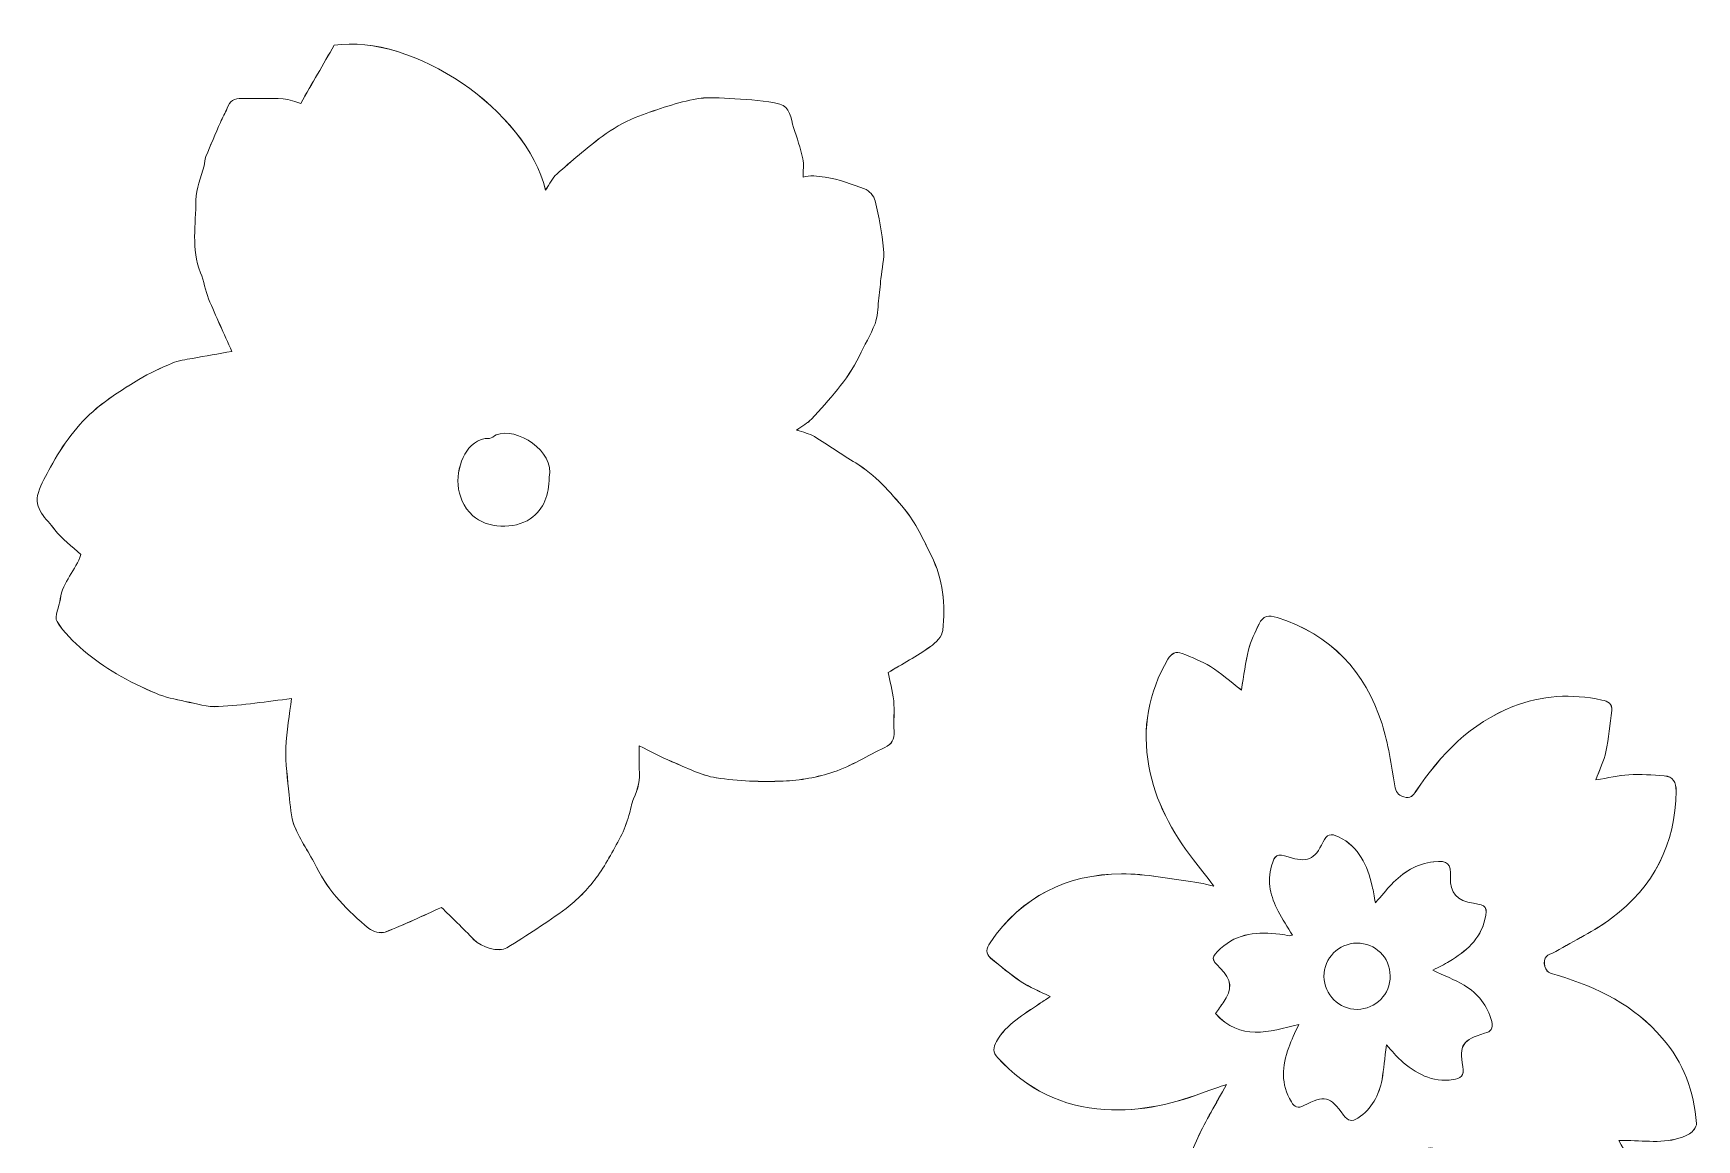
# Model space of a CAD drawing. Header units: centimetres. Extents: x -5.5 to 5.5, y -4.5 to 5.
# Drawn here: x -5.526 to -0.684, y 1.808 to 5.029 of the extents above; entities that cross this region are included whole.
import ezdxf

# ---------------------------------------------------------------- set-up
doc = ezdxf.new("R2010")
doc.units = ezdxf.units.CM
doc.header["$MEASUREMENT"] = 0
doc.layers.add('Layer 1', color=7, linetype='Continuous')

msp = doc.modelspace()

# ---------------------------------------------------------------- linework, layer by layer
at = {"layer": 'Layer 1', "lineweight": 13}
for points, knots in [([(-4.77406, 3.09195), (-4.84542, 3.08372), (-4.91567, 3.0729), (-4.98628, 3.06875), (-4.98628, 3.06875), (-5.01837, 3.06684), (-5.05147, 3.07703), (-5.0837, 3.08383), (-5.0837, 3.08383), (-5.11272, 3.08997), (-5.14231, 3.09611), (-5.1695, 3.10743), (-5.1695, 3.10743), (-5.20866, 3.12373), (-5.24705, 3.1427), (-5.28356, 3.16426), (-5.28356, 3.16426), (-5.31719, 3.1841), (-5.34984, 3.20665), (-5.37934, 3.23215), (-5.37934, 3.23215), (-5.40823, 3.25715), (-5.43736, 3.28451), (-5.45673, 3.31666), (-5.45673, 3.31666), (-5.46551, 3.33124), (-5.45001, 3.35973), (-5.4471, 3.38214), (-5.4471, 3.38214), (-5.44059, 3.43223), (-5.40122, 3.46678), (-5.38715, 3.51123), (-5.38715, 3.51123), (-5.41308, 3.53547), (-5.44218, 3.55653), (-5.46311, 3.58383), (-5.46311, 3.58383), (-5.48729, 3.61534), (-5.52584, 3.64437), (-5.51105, 3.69231), (-5.51105, 3.69231), (-5.50311, 3.71805), (-5.48824, 3.74179), (-5.47536, 3.76581), (-5.47536, 3.76581), (-5.44062, 3.83069), (-5.39794, 3.89024), (-5.3413, 3.93723), (-5.3413, 3.93723), (-5.30328, 3.96874), (-5.26071, 3.99517), (-5.21837, 4.02092), (-5.21837, 4.02092), (-5.18781, 4.03949), (-5.15495, 4.05468), (-5.1219, 4.06849), (-5.1219, 4.06849), (-5.1033, 4.07624), (-5.08237, 4.07881), (-5.06229, 4.08259), (-5.06229, 4.08259), (-5.02459, 4.08968), (-4.98672, 4.09598), (-4.94757, 4.10283), (-4.94757, 4.10283), (-4.97077, 4.15482), (-4.99432, 4.20496), (-5.01544, 4.25608), (-5.01544, 4.25608), (-5.02552, 4.28047), (-5.02901, 4.30759), (-5.03899, 4.33207), (-5.03899, 4.33207), (-5.06712, 4.4011), (-5.05201, 4.47291), (-5.05254, 4.54326), (-5.05254, 4.54326), (-5.05278, 4.57647), (-5.03674, 4.60975), (-5.02838, 4.64306), (-5.02838, 4.64306), (-5.02613, 4.65206), (-5.02655, 4.66192), (-5.02317, 4.67037), (-5.02317, 4.67037), (-5.00978, 4.70371), (-4.99557, 4.73673), (-4.98123, 4.76967), (-4.98123, 4.76967), (-4.97517, 4.78367), (-4.96692, 4.79682), (-4.96178, 4.8111), (-4.96178, 4.8111), (-4.95427, 4.83195), (-4.94077, 4.83989), (-4.91879, 4.83925), (-4.91879, 4.83925), (-4.87863, 4.83811), (-4.8383, 4.84047), (-4.79822, 4.83822), (-4.79822, 4.83822), (-4.77973, 4.83719), (-4.76163, 4.82877), (-4.74745, 4.82483), (-4.74745, 4.82483), (-4.7139, 4.88312), (-4.68199, 4.93855), (-4.64992, 4.9943), (-4.64992, 4.9943), (-4.42222, 5.02915), (-4.0894, 4.80478), (-4.03476, 4.57282), (-4.03476, 4.57282), (-4.02203, 4.59121), (-4.01449, 4.60812), (-4.00185, 4.61928), (-4.00185, 4.61928), (-3.95893, 4.65714), (-3.91565, 4.69482), (-3.86972, 4.72887), (-3.86972, 4.72887), (-3.84019, 4.75078), (-3.80744, 4.77025), (-3.77331, 4.78351), (-3.77331, 4.78351), (-3.7182, 4.80491), (-3.66166, 4.82457), (-3.60398, 4.83674), (-3.60398, 4.83674), (-3.56543, 4.84486), (-3.52378, 4.84063), (-3.48373, 4.83838), (-3.48373, 4.83838), (-3.43976, 4.83589), (-3.39499, 4.83356), (-3.35255, 4.82306), (-3.35255, 4.82306), (-3.32276, 4.81568), (-3.32083, 4.78067), (-3.31257, 4.75472), (-3.31257, 4.75472), (-3.30299, 4.72461), (-3.29246, 4.69463), (-3.28574, 4.66386), (-3.28574, 4.66386), (-3.28196, 4.64664), (-3.28505, 4.62793), (-3.28505, 4.61018), (-3.28505, 4.61018), (-3.26499, 4.61672), (-3.24404, 4.61293), (-3.22052, 4.61007), (-3.22052, 4.61007), (-3.17927, 4.60504), (-3.14329, 4.58896), (-3.10582, 4.5762), (-3.10582, 4.5762), (-3.0928, 4.57178), (-3.07841, 4.55501), (-3.07513, 4.54135), (-3.07513, 4.54135), (-3.0641, 4.49518), (-3.05507, 4.44814), (-3.0506, 4.40091), (-3.0506, 4.40091), (-3.04798, 4.37294), (-3.05539, 4.34402), (-3.05833, 4.31553), (-3.05833, 4.31553), (-3.06058, 4.29362), (-3.06251, 4.27169), (-3.06521, 4.24986), (-3.06521, 4.24986), (-3.06796, 4.2275), (-3.06775, 4.20377), (-3.07561, 4.18326), (-3.07561, 4.18326), (-3.08812, 4.15058), (-3.10696, 4.12034), (-3.12191, 4.08851), (-3.12191, 4.08851), (-3.15522, 4.01768), (-3.20951, 3.96283), (-3.26074, 3.90574), (-3.26074, 3.90574), (-3.27154, 3.8937), (-3.28717, 3.886), (-3.30373, 3.87407), (-3.30373, 3.87407), (-3.2846, 3.86722), (-3.26677, 3.8638), (-3.25214, 3.85502), (-3.25214, 3.85502), (-3.21134, 3.83049), (-3.1725, 3.80274), (-3.13181, 3.77805), (-3.13181, 3.77805), (-3.07477, 3.74344), (-3.03143, 3.69341), (-2.98991, 3.64383), (-2.98991, 3.64383), (-2.95678, 3.60427), (-2.93504, 3.55453), (-2.91159, 3.50762), (-2.91159, 3.50762), (-2.87746, 3.43933), (-2.86968, 3.3653), (-2.87825, 3.29061), (-2.87825, 3.29061), (-2.88023, 3.27349), (-2.89838, 3.25436), (-2.91415, 3.24346), (-2.91415, 3.24346), (-2.954, 3.21589), (-2.9967, 3.19247), (-3.03774, 3.16771), (-3.03774, 3.16771), (-3.03306, 3.14517), (-3.02448, 3.11564), (-3.02128, 3.0855), (-3.02128, 3.0855), (-3.01818, 3.05621), (-3.02226, 3.02618), (-3.02006, 2.99673), (-3.02006, 2.99673), (-3.01837, 2.97347), (-3.02649, 2.95948), (-3.04705, 2.94966), (-3.04705, 2.94966), (-3.09671, 2.92598), (-3.14415, 2.89624), (-3.1958, 2.87857), (-3.1958, 2.87857), (-3.24255, 2.86259), (-3.29343, 2.85383), (-3.34291, 2.85187), (-3.34291, 2.85187), (-3.40765, 2.8493), (-3.47361, 2.85137), (-3.53751, 2.86137), (-3.53751, 2.86137), (-3.58199, 2.86833), (-3.62432, 2.89077), (-3.66673, 2.90844), (-3.66673, 2.90844), (-3.69811, 2.92151), (-3.72803, 2.93799), (-3.76203, 2.95464), (-3.76203, 2.95464), (-3.76203, 2.93236), (-3.76335, 2.90961), (-3.76171, 2.88709), (-3.76171, 2.88709), (-3.75949, 2.8565), (-3.76478, 2.82835), (-3.77827, 2.80062), (-3.77827, 2.80062), (-3.78555, 2.78572), (-3.78634, 2.76779), (-3.79174, 2.7518), (-3.79174, 2.7518), (-3.79891, 2.73061), (-3.80563, 2.70881), (-3.81629, 2.68931), (-3.81629, 2.68931), (-3.83857, 2.64841), (-3.86016, 2.6065), (-3.88794, 2.56943), (-3.88794, 2.56943), (-3.9126, 2.53654), (-3.94221, 2.50561), (-3.97501, 2.48098), (-3.97501, 2.48098), (-4.03007, 2.43965), (-4.08883, 2.40309), (-4.14725, 2.36644), (-4.14725, 2.36644), (-4.17, 2.35218), (-4.2217, 2.36813), (-4.24306, 2.39012), (-4.24306, 2.39012), (-4.27531, 2.42333), (-4.30862, 2.45553), (-4.33746, 2.48418), (-4.33746, 2.48418), (-4.39188, 2.45979), (-4.44565, 2.43362), (-4.50126, 2.41227), (-4.50126, 2.41227), (-4.51428, 2.40727), (-4.53769, 2.41343), (-4.5492, 2.42304), (-4.5492, 2.42304), (-4.6099, 2.47376), (-4.66567, 2.52914), (-4.70163, 2.60163), (-4.70163, 2.60163), (-4.72155, 2.64179), (-4.74841, 2.67884), (-4.76526, 2.72008), (-4.76526, 2.72008), (-4.77672, 2.74815), (-4.77762, 2.78093), (-4.78082, 2.81186), (-4.78082, 2.81186), (-4.7855, 2.85726), (-4.79183, 2.90301), (-4.79048, 2.94841), (-4.79048, 2.94841), (-4.78901, 2.99762), (-4.77959, 3.04654), (-4.77406, 3.09195)], [0, 0, 0, 0, 0.0126582, 0.0126582, 0.0126582, 0.0126582, 0.0253165, 0.0253165, 0.0253165, 0.0253165, 0.0379747, 0.0379747, 0.0379747, 0.0379747, 0.0506329, 0.0506329, 0.0506329, 0.0506329, 0.0632911, 0.0632911, 0.0632911, 0.0632911, 0.0759494, 0.0759494, 0.0759494, 0.0759494, 0.0886076, 0.0886076, 0.0886076, 0.0886076, 0.1012658, 0.1012658, 0.1012658, 0.1012658, 0.1139241, 0.1139241, 0.1139241, 0.1139241, 0.1265823, 0.1265823, 0.1265823, 0.1265823, 0.1392405, 0.1392405, 0.1392405, 0.1392405, 0.1518987, 0.1518987, 0.1518987, 0.1518987, 0.164557, 0.164557, 0.164557, 0.164557, 0.1772152, 0.1772152, 0.1772152, 0.1772152, 0.1898734, 0.1898734, 0.1898734, 0.1898734, 0.2025316, 0.2025316, 0.2025316, 0.2025316, 0.2151899, 0.2151899, 0.2151899, 0.2151899, 0.2278481, 0.2278481, 0.2278481, 0.2278481, 0.2405063, 0.2405063, 0.2405063, 0.2405063, 0.2531646, 0.2531646, 0.2531646, 0.2531646, 0.2658228, 0.2658228, 0.2658228, 0.2658228, 0.278481, 0.278481, 0.278481, 0.278481, 0.2911392, 0.2911392, 0.2911392, 0.2911392, 0.3037975, 0.3037975, 0.3037975, 0.3037975, 0.3164557, 0.3164557, 0.3164557, 0.3164557, 0.3291139, 0.3291139, 0.3291139, 0.3291139, 0.3417722, 0.3417722, 0.3417722, 0.3417722, 0.3544304, 0.3544304, 0.3544304, 0.3544304, 0.3670886, 0.3670886, 0.3670886, 0.3670886, 0.3797468, 0.3797468, 0.3797468, 0.3797468, 0.3924051, 0.3924051, 0.3924051, 0.3924051, 0.4050633, 0.4050633, 0.4050633, 0.4050633, 0.4177215, 0.4177215, 0.4177215, 0.4177215, 0.4303797, 0.4303797, 0.4303797, 0.4303797, 0.443038, 0.443038, 0.443038, 0.443038, 0.4556962, 0.4556962, 0.4556962, 0.4556962, 0.4683544, 0.4683544, 0.4683544, 0.4683544, 0.4810127, 0.4810127, 0.4810127, 0.4810127, 0.4936709, 0.4936709, 0.4936709, 0.4936709, 0.5063291, 0.5063291, 0.5063291, 0.5063291, 0.5189873, 0.5189873, 0.5189873, 0.5189873, 0.5316456, 0.5316456, 0.5316456, 0.5316456, 0.5443038, 0.5443038, 0.5443038, 0.5443038, 0.556962, 0.556962, 0.556962, 0.556962, 0.5696203, 0.5696203, 0.5696203, 0.5696203, 0.5822785, 0.5822785, 0.5822785, 0.5822785, 0.5949367, 0.5949367, 0.5949367, 0.5949367, 0.6075949, 0.6075949, 0.6075949, 0.6075949, 0.6202532, 0.6202532, 0.6202532, 0.6202532, 0.6329114, 0.6329114, 0.6329114, 0.6329114, 0.6455696, 0.6455696, 0.6455696, 0.6455696, 0.6582278, 0.6582278, 0.6582278, 0.6582278, 0.6708861, 0.6708861, 0.6708861, 0.6708861, 0.6835443, 0.6835443, 0.6835443, 0.6835443, 0.6962025, 0.6962025, 0.6962025, 0.6962025, 0.7088608, 0.7088608, 0.7088608, 0.7088608, 0.721519, 0.721519, 0.721519, 0.721519, 0.7341772, 0.7341772, 0.7341772, 0.7341772, 0.7468354, 0.7468354, 0.7468354, 0.7468354, 0.7594937, 0.7594937, 0.7594937, 0.7594937, 0.7721519, 0.7721519, 0.7721519, 0.7721519, 0.7848101, 0.7848101, 0.7848101, 0.7848101, 0.7974684, 0.7974684, 0.7974684, 0.7974684, 0.8101266, 0.8101266, 0.8101266, 0.8101266, 0.8227848, 0.8227848, 0.8227848, 0.8227848, 0.835443, 0.835443, 0.835443, 0.835443, 0.8481013, 0.8481013, 0.8481013, 0.8481013, 0.8607595, 0.8607595, 0.8607595, 0.8607595, 0.8734177, 0.8734177, 0.8734177, 0.8734177, 0.8860759, 0.8860759, 0.8860759, 0.8860759, 0.8987342, 0.8987342, 0.8987342, 0.8987342, 0.9113924, 0.9113924, 0.9113924, 0.9113924, 0.9240506, 0.9240506, 0.9240506, 0.9240506, 0.9367089, 0.9367089, 0.9367089, 0.9367089, 0.9493671, 0.9493671, 0.9493671, 0.9493671, 0.9620253, 0.9620253, 0.9620253, 0.9620253, 0.9746835, 0.9746835, 0.9746835, 0.9746835, 1, 1, 1, 1]), ([(-4.77406, 3.09195), (-4.77956, 3.04655), (-4.78901, 2.99765), (-4.79046, 2.94849), (-4.79046, 2.94849), (-4.79181, 2.90309), (-4.78549, 2.85734), (-4.7808, 2.81194), (-4.7808, 2.81194), (-4.7776, 2.78101), (-4.7767, 2.7482), (-4.76524, 2.72016), (-4.76524, 2.72016), (-4.74839, 2.67891), (-4.72153, 2.64187), (-4.70161, 2.60171), (-4.70161, 2.60171), (-4.66565, 2.52921), (-4.60988, 2.47384), (-4.54918, 2.42312), (-4.54918, 2.42312), (-4.5377, 2.41352), (-4.51425, 2.40735), (-4.50124, 2.41235), (-4.50124, 2.41235), (-4.44562, 2.43373), (-4.39186, 2.45987), (-4.33744, 2.48426), (-4.33744, 2.48426), (-4.30857, 2.45561), (-4.27526, 2.42341), (-4.24304, 2.3902), (-4.24304, 2.3902), (-4.22169, 2.36821), (-4.16999, 2.35226), (-4.14723, 2.36652), (-4.14723, 2.36652), (-4.08881, 2.40314), (-4.03005, 2.43973), (-3.97499, 2.48106), (-3.97499, 2.48106), (-3.94218, 2.50569), (-3.91257, 2.53662), (-3.88792, 2.56951), (-3.88792, 2.56951), (-3.86014, 2.60658), (-3.83855, 2.64849), (-3.81627, 2.68939), (-3.81627, 2.68939), (-3.80563, 2.70892), (-3.79889, 2.73069), (-3.79172, 2.75188), (-3.79172, 2.75188), (-3.7863, 2.76786), (-3.78553, 2.7858), (-3.77825, 2.8007), (-3.77825, 2.8007), (-3.76473, 2.82843), (-3.75944, 2.85658), (-3.76169, 2.88717), (-3.76169, 2.88717), (-3.76336, 2.90971), (-3.76201, 2.93244), (-3.76201, 2.95472), (-3.76201, 2.95472), (-3.72801, 2.93808), (-3.69809, 2.92159), (-3.66671, 2.90852), (-3.66671, 2.90852), (-3.6243, 2.89087), (-3.58196, 2.86841), (-3.53749, 2.86145), (-3.53749, 2.86145), (-3.47359, 2.85148), (-3.40763, 2.84938), (-3.34289, 2.85195), (-3.34289, 2.85195), (-3.29341, 2.85391), (-3.24253, 2.86267), (-3.19578, 2.87865), (-3.19578, 2.87865), (-3.14413, 2.8963), (-3.09669, 2.92606), (-3.04703, 2.94974), (-3.04703, 2.94974), (-3.02647, 2.95956), (-3.01835, 2.97353), (-3.02004, 2.99681), (-3.02004, 2.99681), (-3.02224, 3.02628), (-3.01816, 3.05629), (-3.02126, 3.08558), (-3.02126, 3.08558), (-3.02444, 3.11572), (-3.03301, 3.14524), (-3.03772, 3.16779), (-3.03772, 3.16779), (-2.99668, 3.19256), (-2.95398, 3.21597), (-2.91413, 3.24354), (-2.91413, 3.24354), (-2.89836, 3.25447), (-2.88018, 3.27357), (-2.87823, 3.29069), (-2.87823, 3.29069), (-2.86966, 3.36536), (-2.87744, 3.43941), (-2.91157, 3.5077), (-2.91157, 3.5077), (-2.93501, 3.55461), (-2.95676, 3.60435), (-2.98989, 3.64391), (-2.98989, 3.64391), (-3.0314, 3.69349), (-3.07474, 3.74353), (-3.13179, 3.77813), (-3.13179, 3.77813), (-3.17248, 3.80282), (-3.21135, 3.83054), (-3.25212, 3.8551), (-3.25212, 3.8551), (-3.26673, 3.86388), (-3.28458, 3.8673), (-3.30371, 3.87415), (-3.30371, 3.87415), (-3.28717, 3.88611), (-3.27154, 3.89381), (-3.26072, 3.90582), (-3.26072, 3.90582), (-3.2095, 3.96289), (-3.1552, 4.01774), (-3.12189, 4.08859), (-3.12189, 4.08859), (-3.10694, 4.12042), (-3.0881, 4.15066), (-3.07559, 4.18334), (-3.07559, 4.18334), (-3.06773, 4.20385), (-3.06797, 4.22758), (-3.06519, 4.24994), (-3.06519, 4.24994), (-3.06249, 4.27177), (-3.06056, 4.29373), (-3.05831, 4.31561), (-3.05831, 4.31561), (-3.05537, 4.34411), (-3.04796, 4.37302), (-3.05058, 4.40099), (-3.05058, 4.40099), (-3.05503, 4.44822), (-3.06405, 4.49526), (-3.07511, 4.54143), (-3.07511, 4.54143), (-3.07839, 4.55508), (-3.09278, 4.57186), (-3.1058, 4.57628), (-3.1058, 4.57628), (-3.14327, 4.58901), (-3.17925, 4.60512), (-3.2205, 4.61015), (-3.2205, 4.61015), (-3.24402, 4.61301), (-3.26498, 4.61679), (-3.28503, 4.61026), (-3.28503, 4.61026), (-3.28503, 4.62799), (-3.28193, 4.64672), (-3.28572, 4.66394), (-3.28572, 4.66394), (-3.29244, 4.69471), (-3.30297, 4.72469), (-3.31255, 4.7548), (-3.31255, 4.7548), (-3.32081, 4.78076), (-3.32274, 4.81576), (-3.35253, 4.82314), (-3.35253, 4.82314), (-3.39497, 4.83364), (-3.43974, 4.83595), (-3.48371, 4.83846), (-3.48371, 4.83846), (-3.52377, 4.84071), (-3.56541, 4.84494), (-3.60396, 4.83682), (-3.60396, 4.83682), (-3.66164, 4.82468), (-3.71818, 4.80499), (-3.77329, 4.78359), (-3.77329, 4.78359), (-3.80742, 4.77033), (-3.84018, 4.75083), (-3.8697, 4.72895), (-3.8697, 4.72895), (-3.91561, 4.6949), (-3.95892, 4.65722), (-4.00183, 4.61936), (-4.00183, 4.61936), (-4.01448, 4.60822), (-4.02202, 4.59129), (-4.03474, 4.5729), (-4.03474, 4.5729), (-4.08935, 4.80483), (-4.42217, 5.02923), (-4.64987, 4.99438), (-4.64987, 4.99438), (-4.68194, 4.93863), (-4.71385, 4.8832), (-4.7474, 4.82491), (-4.7474, 4.82491), (-4.76161, 4.82885), (-4.77968, 4.83727), (-4.79817, 4.8383), (-4.79817, 4.8383), (-4.83825, 4.84052), (-4.87858, 4.83817), (-4.91874, 4.83933), (-4.91874, 4.83933), (-4.94073, 4.83994), (-4.95422, 4.83203), (-4.96173, 4.81118), (-4.96173, 4.81118), (-4.96686, 4.79689), (-4.97509, 4.78374), (-4.98118, 4.76975), (-4.98118, 4.76975), (-4.99552, 4.73678), (-5.00973, 4.70379), (-5.02312, 4.67045), (-5.02312, 4.67045), (-5.02651, 4.66204), (-5.02608, 4.65214), (-5.02833, 4.64314), (-5.02833, 4.64314), (-5.03666, 4.6098), (-5.05272, 4.57652), (-5.05249, 4.54334), (-5.05249, 4.54334), (-5.05196, 4.47299), (-5.06707, 4.40115), (-5.03894, 4.33215), (-5.03894, 4.33215), (-5.02897, 4.30768), (-5.0255, 4.28056), (-5.01539, 4.25616), (-5.01539, 4.25616), (-4.99428, 4.20502), (-4.97073, 4.1549), (-4.94752, 4.10291), (-4.94752, 4.10291), (-4.98668, 4.09606), (-5.02454, 4.08976), (-5.06224, 4.08267), (-5.06224, 4.08267), (-5.08232, 4.07889), (-5.10325, 4.07635), (-5.12185, 4.06857), (-5.12185, 4.06857), (-5.1549, 4.05476), (-5.18778, 4.03955), (-5.21832, 4.021), (-5.21832, 4.021), (-5.26065, 3.99526), (-5.30322, 3.96882), (-5.34125, 3.93731), (-5.34125, 3.93731), (-5.39792, 3.89035), (-5.44057, 3.83076), (-5.47531, 3.76589), (-5.47531, 3.76589), (-5.48817, 3.74184), (-5.50304, 3.71811), (-5.511, 3.69239), (-5.511, 3.69239), (-5.52579, 3.64445), (-5.48724, 3.61545), (-5.46306, 3.58391), (-5.46306, 3.58391), (-5.4421, 3.5566), (-5.41303, 3.53554), (-5.3871, 3.51131), (-5.3871, 3.51131), (-5.40118, 3.46686), (-5.44055, 3.43231), (-5.44705, 3.38222), (-5.44705, 3.38222), (-5.44996, 3.35981), (-5.46544, 3.33131), (-5.45668, 3.31674), (-5.45668, 3.31674), (-5.43731, 3.28459), (-5.40818, 3.25724), (-5.37929, 3.23223), (-5.37929, 3.23223), (-5.34982, 3.20672), (-5.31714, 3.18418), (-5.28351, 3.16434), (-5.28351, 3.16434), (-5.247, 3.14278), (-5.20861, 3.12381), (-5.16945, 3.10751), (-5.16945, 3.10751), (-5.14225, 3.09621), (-5.11267, 3.09005), (-5.08365, 3.08391), (-5.08365, 3.08391), (-5.05145, 3.07708), (-5.01832, 3.06692), (-4.98623, 3.06883), (-4.98623, 3.06883), (-4.91567, 3.0729), (-4.84542, 3.08372), (-4.77406, 3.09195)], [0, 0, 0, 0, 0.0126582, 0.0126582, 0.0126582, 0.0126582, 0.0253165, 0.0253165, 0.0253165, 0.0253165, 0.0379747, 0.0379747, 0.0379747, 0.0379747, 0.0506329, 0.0506329, 0.0506329, 0.0506329, 0.0632911, 0.0632911, 0.0632911, 0.0632911, 0.0759494, 0.0759494, 0.0759494, 0.0759494, 0.0886076, 0.0886076, 0.0886076, 0.0886076, 0.1012658, 0.1012658, 0.1012658, 0.1012658, 0.1139241, 0.1139241, 0.1139241, 0.1139241, 0.1265823, 0.1265823, 0.1265823, 0.1265823, 0.1392405, 0.1392405, 0.1392405, 0.1392405, 0.1518987, 0.1518987, 0.1518987, 0.1518987, 0.164557, 0.164557, 0.164557, 0.164557, 0.1772152, 0.1772152, 0.1772152, 0.1772152, 0.1898734, 0.1898734, 0.1898734, 0.1898734, 0.2025316, 0.2025316, 0.2025316, 0.2025316, 0.2151899, 0.2151899, 0.2151899, 0.2151899, 0.2278481, 0.2278481, 0.2278481, 0.2278481, 0.2405063, 0.2405063, 0.2405063, 0.2405063, 0.2531646, 0.2531646, 0.2531646, 0.2531646, 0.2658228, 0.2658228, 0.2658228, 0.2658228, 0.278481, 0.278481, 0.278481, 0.278481, 0.2911392, 0.2911392, 0.2911392, 0.2911392, 0.3037975, 0.3037975, 0.3037975, 0.3037975, 0.3164557, 0.3164557, 0.3164557, 0.3164557, 0.3291139, 0.3291139, 0.3291139, 0.3291139, 0.3417722, 0.3417722, 0.3417722, 0.3417722, 0.3544304, 0.3544304, 0.3544304, 0.3544304, 0.3670886, 0.3670886, 0.3670886, 0.3670886, 0.3797468, 0.3797468, 0.3797468, 0.3797468, 0.3924051, 0.3924051, 0.3924051, 0.3924051, 0.4050633, 0.4050633, 0.4050633, 0.4050633, 0.4177215, 0.4177215, 0.4177215, 0.4177215, 0.4303797, 0.4303797, 0.4303797, 0.4303797, 0.443038, 0.443038, 0.443038, 0.443038, 0.4556962, 0.4556962, 0.4556962, 0.4556962, 0.4683544, 0.4683544, 0.4683544, 0.4683544, 0.4810127, 0.4810127, 0.4810127, 0.4810127, 0.4936709, 0.4936709, 0.4936709, 0.4936709, 0.5063291, 0.5063291, 0.5063291, 0.5063291, 0.5189873, 0.5189873, 0.5189873, 0.5189873, 0.5316456, 0.5316456, 0.5316456, 0.5316456, 0.5443038, 0.5443038, 0.5443038, 0.5443038, 0.556962, 0.556962, 0.556962, 0.556962, 0.5696203, 0.5696203, 0.5696203, 0.5696203, 0.5822785, 0.5822785, 0.5822785, 0.5822785, 0.5949367, 0.5949367, 0.5949367, 0.5949367, 0.6075949, 0.6075949, 0.6075949, 0.6075949, 0.6202532, 0.6202532, 0.6202532, 0.6202532, 0.6329114, 0.6329114, 0.6329114, 0.6329114, 0.6455696, 0.6455696, 0.6455696, 0.6455696, 0.6582278, 0.6582278, 0.6582278, 0.6582278, 0.6708861, 0.6708861, 0.6708861, 0.6708861, 0.6835443, 0.6835443, 0.6835443, 0.6835443, 0.6962025, 0.6962025, 0.6962025, 0.6962025, 0.7088608, 0.7088608, 0.7088608, 0.7088608, 0.721519, 0.721519, 0.721519, 0.721519, 0.7341772, 0.7341772, 0.7341772, 0.7341772, 0.7468354, 0.7468354, 0.7468354, 0.7468354, 0.7594937, 0.7594937, 0.7594937, 0.7594937, 0.7721519, 0.7721519, 0.7721519, 0.7721519, 0.7848101, 0.7848101, 0.7848101, 0.7848101, 0.7974684, 0.7974684, 0.7974684, 0.7974684, 0.8101266, 0.8101266, 0.8101266, 0.8101266, 0.8227848, 0.8227848, 0.8227848, 0.8227848, 0.835443, 0.835443, 0.835443, 0.835443, 0.8481013, 0.8481013, 0.8481013, 0.8481013, 0.8607595, 0.8607595, 0.8607595, 0.8607595, 0.8734177, 0.8734177, 0.8734177, 0.8734177, 0.8860759, 0.8860759, 0.8860759, 0.8860759, 0.8987342, 0.8987342, 0.8987342, 0.8987342, 0.9113924, 0.9113924, 0.9113924, 0.9113924, 0.9240506, 0.9240506, 0.9240506, 0.9240506, 0.9367089, 0.9367089, 0.9367089, 0.9367089, 0.9493671, 0.9493671, 0.9493671, 0.9493671, 0.9620253, 0.9620253, 0.9620253, 0.9620253, 0.9746835, 0.9746835, 0.9746835, 0.9746835, 1, 1, 1, 1]), ([(-4.02421, 3.73634), (-4.02532, 3.68543), (-4.03717, 3.64509), (-4.07975, 3.6154), (-4.07975, 3.6154), (-4.12454, 3.58418), (-4.20691, 3.58733), (-4.24644, 3.62461), (-4.24644, 3.62461), (-4.301, 3.67602), (-4.29798, 3.75209), (-4.26954, 3.80365), (-4.26954, 3.80365), (-4.25673, 3.82685), (-4.2326, 3.85088), (-4.19765, 3.84974), (-4.19765, 3.84974), (-4.19151, 3.84953), (-4.18545, 3.85717), (-4.17879, 3.85985), (-4.17879, 3.85985), (-4.11924, 3.88374), (-4.00664, 3.81389), (-4.02421, 3.73634)], [0, 0, 0, 0, 0.1428571, 0.1428571, 0.1428571, 0.1428571, 0.2857143, 0.2857143, 0.2857143, 0.2857143, 0.4285714, 0.4285714, 0.4285714, 0.4285714, 0.5714286, 0.5714286, 0.5714286, 0.5714286, 0.7142857, 0.7142857, 0.7142857, 0.7142857, 1, 1, 1, 1]), ([(-4.02421, 3.73634), (-4.00662, 3.81392), (-4.11925, 3.88374), (-4.17878, 3.85982), (-4.17878, 3.85982), (-4.18542, 3.85715), (-4.19148, 3.8495), (-4.19764, 3.84971), (-4.19764, 3.84971), (-4.23257, 3.85085), (-4.2567, 3.82682), (-4.26953, 3.80362), (-4.26953, 3.80362), (-4.29797, 3.75205), (-4.30099, 3.67598), (-4.24643, 3.62458), (-4.24643, 3.62458), (-4.20687, 3.58733), (-4.12454, 3.58415), (-4.07974, 3.61537), (-4.07974, 3.61537), (-4.03717, 3.64509), (-4.02532, 3.68541), (-4.02421, 3.73634)], [0, 0, 0, 0, 0.1428571, 0.1428571, 0.1428571, 0.1428571, 0.2857143, 0.2857143, 0.2857143, 0.2857143, 0.4285714, 0.4285714, 0.4285714, 0.4285714, 0.5714286, 0.5714286, 0.5714286, 0.5714286, 0.7142857, 0.7142857, 0.7142857, 0.7142857, 1, 1, 1, 1]), ([(-1.89378, 1.4111), (-1.89005, 1.39843), (-1.88687, 1.38774), (-1.88375, 1.37705), (-1.88375, 1.37705), (-1.86772, 1.32247), (-1.85637, 1.26611), (-1.81475, 1.22243), (-1.81475, 1.22243), (-1.80054, 1.20753), (-1.78834, 1.20595), (-1.77075, 1.21412), (-1.77075, 1.21412), (-1.68918, 1.25193), (-1.621, 1.30545), (-1.57282, 1.38213), (-1.57282, 1.38213), (-1.50445, 1.49095), (-1.48551, 1.61171), (-1.48934, 1.73762), (-1.48934, 1.73762), (-1.48984, 1.75416), (-1.4955, 1.77101), (-1.47346, 1.78038), (-1.47346, 1.78038), (-1.45137, 1.7898), (-1.44147, 1.77673), (-1.42827, 1.76331), (-1.42827, 1.76331), (-1.39641, 1.73095), (-1.36493, 1.69769), (-1.32966, 1.66933), (-1.32966, 1.66933), (-1.19396, 1.56016), (-1.04314, 1.51984), (-0.87262, 1.57397), (-0.87262, 1.57397), (-0.84656, 1.58225), (-0.83119, 1.59503), (-0.83793, 1.62334), (-0.83793, 1.62334), (-0.84521, 1.65387), (-0.85235, 1.68483), (-0.86389, 1.71385), (-0.86389, 1.71385), (-0.87577, 1.74372), (-0.89289, 1.77153), (-0.91025, 1.80521), (-0.91025, 1.80521), (-0.89506, 1.80521), (-0.88517, 1.80542), (-0.87532, 1.80518), (-0.87532, 1.80518), (-0.81743, 1.80362), (-0.75845, 1.7951), (-0.70472, 1.82502), (-0.70472, 1.82502), (-0.69501, 1.83042), (-0.68369, 1.84529), (-0.68435, 1.85497), (-0.68435, 1.85497), (-0.69081, 1.94826), (-0.72293, 2.03219), (-0.78394, 2.10378), (-0.78394, 2.10378), (-0.86517, 2.19914), (-0.97259, 2.25129), (-1.08982, 2.28663), (-1.08982, 2.28663), (-1.10813, 2.29216), (-1.12557, 2.29412), (-1.12726, 2.32087), (-1.12726, 2.32087), (-1.12898, 2.34802), (-1.1085, 2.34704), (-1.09421, 2.3554), (-1.09421, 2.3554), (-1.0396, 2.38736), (-0.98166, 2.41493), (-0.93136, 2.45269), (-0.93136, 2.45269), (-0.80904, 2.54453), (-0.74491, 2.66843), (-0.74366, 2.82319), (-0.74366, 2.82319), (-0.74347, 2.8484), (-0.75247, 2.8651), (-0.77806, 2.86711), (-0.77806, 2.86711), (-0.81246, 2.86981), (-0.8472, 2.87214), (-0.88157, 2.87031), (-0.88157, 2.87031), (-0.9116, 2.8687), (-0.94129, 2.86108), (-0.97735, 2.8551), (-0.97735, 2.8551), (-0.96597, 2.88624), (-0.95367, 2.91093), (-0.94822, 2.93704), (-0.94822, 2.93704), (-0.93994, 2.97673), (-0.93552, 3.01737), (-0.93121, 3.05777), (-0.93121, 3.05777), (-0.92917, 3.07685), (-0.94169, 3.08383), (-0.96, 3.08783), (-0.96, 3.08783), (-1.04827, 3.10709), (-1.13441, 3.10164), (-1.21852, 3.06881), (-1.21852, 3.06881), (-1.342, 3.02058), (-1.42855, 2.92967), (-1.50083, 2.82262), (-1.50083, 2.82262), (-1.50956, 2.80968), (-1.5166, 2.79987), (-1.53618, 2.80611), (-1.53618, 2.80611), (-1.55409, 2.81185), (-1.55978, 2.81974), (-1.56288, 2.83847), (-1.56288, 2.83847), (-1.57283, 2.8988), (-1.58116, 2.9602), (-1.59974, 3.01812), (-1.59974, 3.01812), (-1.64895, 3.17166), (-1.74854, 3.27828), (-1.90507, 3.32813), (-1.90507, 3.32813), (-1.92946, 3.33591), (-1.94661, 3.33324), (-1.95738, 3.30998), (-1.95738, 3.30998), (-1.96881, 3.28527), (-1.98159, 3.26056), (-1.9882, 3.23444), (-1.9882, 3.23444), (-1.99757, 3.19737), (-2.00185, 3.15898), (-2.009, 3.11707), (-2.009, 3.11707), (-2.04199, 3.14247), (-2.06882, 3.16655), (-2.09896, 3.18533), (-2.09896, 3.18533), (-2.12455, 3.20128), (-2.15365, 3.21181), (-2.18172, 3.22351), (-2.18172, 3.22351), (-2.20003, 3.23116), (-2.21249, 3.22452), (-2.22302, 3.2066), (-2.22302, 3.2066), (-2.28017, 3.10944), (-2.29851, 3.00554), (-2.27858, 2.89511), (-2.27858, 2.89511), (-2.26014, 2.79277), (-2.21119, 2.7045), (-2.1488, 2.62288), (-2.1488, 2.62288), (-2.13115, 2.59981), (-2.11308, 2.57708), (-2.08903, 2.54626), (-2.08903, 2.54626), (-2.11409, 2.55155), (-2.12909, 2.55584), (-2.14435, 2.55774), (-2.14435, 2.55774), (-2.2155, 2.56658), (-2.28678, 2.58211), (-2.35792, 2.58174), (-2.35792, 2.58174), (-2.51805, 2.58092), (-2.64814, 2.51578), (-2.74053, 2.38134), (-2.74053, 2.38134), (-2.75217, 2.36435), (-2.75416, 2.34954), (-2.73905, 2.33678), (-2.73905, 2.33678), (-2.71034, 2.31252), (-2.68116, 2.28836), (-2.64989, 2.26767), (-2.64989, 2.26767), (-2.6252, 2.25132), (-2.59705, 2.24018), (-2.56575, 2.22436), (-2.56575, 2.22436), (-2.57967, 2.21518), (-2.58837, 2.20962), (-2.59689, 2.2038), (-2.59689, 2.2038), (-2.64295, 2.17221), (-2.69262, 2.14496), (-2.72191, 2.09394), (-2.72191, 2.09394), (-2.73218, 2.07608), (-2.73323, 2.0629), (-2.71802, 2.04621), (-2.71802, 2.04621), (-2.63417, 1.95427), (-2.53114, 1.90339), (-2.40676, 1.89545), (-2.40676, 1.89545), (-2.30101, 1.8887), (-2.20115, 1.91283), (-2.10371, 1.95099), (-2.10371, 1.95099), (-2.0891, 1.95671), (-2.07397, 1.9611), (-2.05286, 1.96821), (-2.05286, 1.96821), (-2.08353, 1.91146), (-2.11281, 1.86373), (-2.13599, 1.81322), (-2.13599, 1.81322), (-2.2056, 1.66151), (-2.21968, 1.50866), (-2.13702, 1.3561), (-2.13702, 1.3561), (-2.0882, 1.26604), (-2.05045, 1.2604), (-1.97597, 1.33231), (-1.97597, 1.33231), (-1.95008, 1.35729), (-1.92413, 1.38202), (-1.89378, 1.4111)], [0, 0, 0, 0, 0.0169492, 0.0169492, 0.0169492, 0.0169492, 0.0338983, 0.0338983, 0.0338983, 0.0338983, 0.0508475, 0.0508475, 0.0508475, 0.0508475, 0.0677966, 0.0677966, 0.0677966, 0.0677966, 0.0847458, 0.0847458, 0.0847458, 0.0847458, 0.1016949, 0.1016949, 0.1016949, 0.1016949, 0.1186441, 0.1186441, 0.1186441, 0.1186441, 0.1355932, 0.1355932, 0.1355932, 0.1355932, 0.1525424, 0.1525424, 0.1525424, 0.1525424, 0.1694915, 0.1694915, 0.1694915, 0.1694915, 0.1864407, 0.1864407, 0.1864407, 0.1864407, 0.2033898, 0.2033898, 0.2033898, 0.2033898, 0.220339, 0.220339, 0.220339, 0.220339, 0.2372881, 0.2372881, 0.2372881, 0.2372881, 0.2542373, 0.2542373, 0.2542373, 0.2542373, 0.2711864, 0.2711864, 0.2711864, 0.2711864, 0.2881356, 0.2881356, 0.2881356, 0.2881356, 0.3050847, 0.3050847, 0.3050847, 0.3050847, 0.3220339, 0.3220339, 0.3220339, 0.3220339, 0.3389831, 0.3389831, 0.3389831, 0.3389831, 0.3559322, 0.3559322, 0.3559322, 0.3559322, 0.3728814, 0.3728814, 0.3728814, 0.3728814, 0.3898305, 0.3898305, 0.3898305, 0.3898305, 0.4067797, 0.4067797, 0.4067797, 0.4067797, 0.4237288, 0.4237288, 0.4237288, 0.4237288, 0.440678, 0.440678, 0.440678, 0.440678, 0.4576271, 0.4576271, 0.4576271, 0.4576271, 0.4745763, 0.4745763, 0.4745763, 0.4745763, 0.4915254, 0.4915254, 0.4915254, 0.4915254, 0.5084746, 0.5084746, 0.5084746, 0.5084746, 0.5254237, 0.5254237, 0.5254237, 0.5254237, 0.5423729, 0.5423729, 0.5423729, 0.5423729, 0.559322, 0.559322, 0.559322, 0.559322, 0.5762712, 0.5762712, 0.5762712, 0.5762712, 0.5932203, 0.5932203, 0.5932203, 0.5932203, 0.6101695, 0.6101695, 0.6101695, 0.6101695, 0.6271186, 0.6271186, 0.6271186, 0.6271186, 0.6440678, 0.6440678, 0.6440678, 0.6440678, 0.6610169, 0.6610169, 0.6610169, 0.6610169, 0.6779661, 0.6779661, 0.6779661, 0.6779661, 0.6949153, 0.6949153, 0.6949153, 0.6949153, 0.7118644, 0.7118644, 0.7118644, 0.7118644, 0.7288136, 0.7288136, 0.7288136, 0.7288136, 0.7457627, 0.7457627, 0.7457627, 0.7457627, 0.7627119, 0.7627119, 0.7627119, 0.7627119, 0.779661, 0.779661, 0.779661, 0.779661, 0.7966102, 0.7966102, 0.7966102, 0.7966102, 0.8135593, 0.8135593, 0.8135593, 0.8135593, 0.8305085, 0.8305085, 0.8305085, 0.8305085, 0.8474576, 0.8474576, 0.8474576, 0.8474576, 0.8644068, 0.8644068, 0.8644068, 0.8644068, 0.8813559, 0.8813559, 0.8813559, 0.8813559, 0.8983051, 0.8983051, 0.8983051, 0.8983051, 0.9152542, 0.9152542, 0.9152542, 0.9152542, 0.9322034, 0.9322034, 0.9322034, 0.9322034, 0.9491525, 0.9491525, 0.9491525, 0.9491525, 0.9661017, 0.9661017, 0.9661017, 0.9661017, 1, 1, 1, 1]), ([(-1.89378, 1.4111), (-1.92413, 1.38202), (-1.95008, 1.35728), (-1.97591, 1.33239), (-1.97591, 1.33239), (-2.05039, 1.26048), (-2.08817, 1.26611), (-2.13696, 1.35618), (-2.13696, 1.35618), (-2.21964, 1.50874), (-2.20554, 1.66156), (-2.13593, 1.8133), (-2.13593, 1.8133), (-2.11275, 1.86384), (-2.08349, 1.91157), (-2.0528, 1.96829), (-2.0528, 1.96829), (-2.07391, 1.96117), (-2.08905, 1.95675), (-2.10365, 1.95107), (-2.10365, 1.95107), (-2.2011, 1.91292), (-2.30098, 1.88879), (-2.4067, 1.89553), (-2.4067, 1.89553), (-2.53108, 1.90347), (-2.63411, 1.95435), (-2.71796, 2.04629), (-2.71796, 2.04629), (-2.73317, 2.06296), (-2.73212, 2.07614), (-2.72185, 2.09402), (-2.72185, 2.09402), (-2.69256, 2.14506), (-2.6429, 2.17228), (-2.59683, 2.20388), (-2.59683, 2.20388), (-2.58831, 2.2097), (-2.57961, 2.21526), (-2.56569, 2.22444), (-2.56569, 2.22444), (-2.59699, 2.24026), (-2.62514, 2.25143), (-2.64983, 2.26775), (-2.64983, 2.26775), (-2.6811, 2.28847), (-2.71029, 2.3126), (-2.73899, 2.33686), (-2.73899, 2.33686), (-2.7541, 2.34961), (-2.75214, 2.36443), (-2.74047, 2.38142), (-2.74047, 2.38142), (-2.64808, 2.51585), (-2.51798, 2.58097), (-2.35786, 2.58182), (-2.35786, 2.58182), (-2.28671, 2.58219), (-2.21543, 2.56666), (-2.14429, 2.55782), (-2.14429, 2.55782), (-2.12902, 2.55591), (-2.11402, 2.55163), (-2.08897, 2.54634), (-2.08897, 2.54634), (-2.11305, 2.57716), (-2.13112, 2.59989), (-2.14874, 2.62296), (-2.14874, 2.62296), (-2.21113, 2.70456), (-2.26008, 2.79282), (-2.27852, 2.89519), (-2.27852, 2.89519), (-2.29844, 3.00565), (-2.28013, 3.10953), (-2.22296, 3.20668), (-2.22296, 3.20668), (-2.21243, 3.22457), (-2.19997, 3.23121), (-2.18166, 3.22359), (-2.18166, 3.22359), (-2.15359, 3.2119), (-2.12448, 3.20136), (-2.0989, 3.18541), (-2.0989, 3.18541), (-2.06876, 3.16662), (-2.04194, 3.14255), (-2.00894, 3.11715), (-2.00894, 3.11715), (-2.0018, 3.15903), (-1.99754, 3.19742), (-1.98814, 3.23452), (-1.98814, 3.23452), (-1.98153, 3.26063), (-1.96875, 3.28535), (-1.95732, 3.31006), (-1.95732, 3.31006), (-1.94658, 3.33332), (-1.92941, 3.33596), (-1.90501, 3.32821), (-1.90501, 3.32821), (-1.74848, 3.27836), (-1.64889, 3.17174), (-1.59968, 3.0182), (-1.59968, 3.0182), (-1.58113, 2.96028), (-1.5728, 2.89887), (-1.56282, 2.83855), (-1.56282, 2.83855), (-1.55972, 2.81982), (-1.55401, 2.81196), (-1.53612, 2.80619), (-1.53612, 2.80619), (-1.51654, 2.79992), (-1.5095, 2.80974), (-1.50077, 2.8227), (-1.50077, 2.8227), (-1.42851, 2.92975), (-1.34194, 3.02066), (-1.21846, 3.06889), (-1.21846, 3.06889), (-1.13435, 3.10175), (-1.0482, 3.10718), (-0.95994, 3.08791), (-0.95994, 3.08791), (-0.9416, 3.08391), (-0.92912, 3.07693), (-0.93115, 3.05785), (-0.93115, 3.05785), (-0.93546, 3.01745), (-0.93988, 2.97683), (-0.94816, 2.93712), (-0.94816, 2.93712), (-0.95361, 2.91101), (-0.96591, 2.88635), (-0.97729, 2.85518), (-0.97729, 2.85518), (-0.94123, 2.86116), (-0.91154, 2.86878), (-0.88151, 2.87039), (-0.88151, 2.87039), (-0.84714, 2.87222), (-0.8124, 2.86989), (-0.778, 2.86719), (-0.778, 2.86719), (-0.75239, 2.86518), (-0.74339, 2.84848), (-0.7436, 2.82327), (-0.7436, 2.82327), (-0.74484, 2.66852), (-0.80898, 2.54461), (-0.9313, 2.45277), (-0.9313, 2.45277), (-0.98157, 2.41501), (-1.03954, 2.38744), (-1.09415, 2.35548), (-1.09415, 2.35548), (-1.10844, 2.34712), (-1.12892, 2.34812), (-1.1272, 2.32095), (-1.1272, 2.32095), (-1.12553, 2.29417), (-1.1081, 2.29224), (-1.08976, 2.28671), (-1.08976, 2.28671), (-0.97255, 2.25136), (-0.86513, 2.19921), (-0.78388, 2.10386), (-0.78388, 2.10386), (-0.72287, 2.03224), (-0.69075, 1.94834), (-0.68429, 1.85505), (-0.68429, 1.85505), (-0.68363, 1.84534), (-0.69495, 1.8305), (-0.70466, 1.8251), (-0.70466, 1.8251), (-0.7584, 1.79518), (-0.81737, 1.8037), (-0.87526, 1.80526), (-0.87526, 1.80526), (-0.88513, 1.80552), (-0.895, 1.80529), (-0.91019, 1.80529), (-0.91019, 1.80529), (-0.89281, 1.77163), (-0.87569, 1.74383), (-0.86383, 1.71393), (-0.86383, 1.71393), (-0.85229, 1.68488), (-0.84515, 1.65392), (-0.83787, 1.62342), (-0.83787, 1.62342), (-0.83112, 1.59511), (-0.84647, 1.58233), (-0.87256, 1.57405), (-0.87256, 1.57405), (-1.04308, 1.51992), (-1.1939, 1.56024), (-1.3296, 1.66941), (-1.3296, 1.66941), (-1.36487, 1.69777), (-1.39635, 1.73103), (-1.42821, 1.76339), (-1.42821, 1.76339), (-1.44139, 1.7768), (-1.45128, 1.78987), (-1.4734, 1.78046), (-1.4734, 1.78046), (-1.49544, 1.77109), (-1.48978, 1.75421), (-1.48928, 1.7377), (-1.48928, 1.7377), (-1.48542, 1.61178), (-1.50439, 1.49103), (-1.57276, 1.38221), (-1.57276, 1.38221), (-1.62094, 1.30553), (-1.68912, 1.25201), (-1.77069, 1.2142), (-1.77069, 1.2142), (-1.78831, 1.20602), (-1.80048, 1.20759), (-1.81469, 1.22251), (-1.81469, 1.22251), (-1.85631, 1.26619), (-1.86763, 1.32255), (-1.88369, 1.37713), (-1.88369, 1.37713), (-1.88688, 1.38774), (-1.89005, 1.39843), (-1.89378, 1.4111)], [0, 0, 0, 0, 0.0169492, 0.0169492, 0.0169492, 0.0169492, 0.0338983, 0.0338983, 0.0338983, 0.0338983, 0.0508475, 0.0508475, 0.0508475, 0.0508475, 0.0677966, 0.0677966, 0.0677966, 0.0677966, 0.0847458, 0.0847458, 0.0847458, 0.0847458, 0.1016949, 0.1016949, 0.1016949, 0.1016949, 0.1186441, 0.1186441, 0.1186441, 0.1186441, 0.1355932, 0.1355932, 0.1355932, 0.1355932, 0.1525424, 0.1525424, 0.1525424, 0.1525424, 0.1694915, 0.1694915, 0.1694915, 0.1694915, 0.1864407, 0.1864407, 0.1864407, 0.1864407, 0.2033898, 0.2033898, 0.2033898, 0.2033898, 0.220339, 0.220339, 0.220339, 0.220339, 0.2372881, 0.2372881, 0.2372881, 0.2372881, 0.2542373, 0.2542373, 0.2542373, 0.2542373, 0.2711864, 0.2711864, 0.2711864, 0.2711864, 0.2881356, 0.2881356, 0.2881356, 0.2881356, 0.3050847, 0.3050847, 0.3050847, 0.3050847, 0.3220339, 0.3220339, 0.3220339, 0.3220339, 0.3389831, 0.3389831, 0.3389831, 0.3389831, 0.3559322, 0.3559322, 0.3559322, 0.3559322, 0.3728814, 0.3728814, 0.3728814, 0.3728814, 0.3898305, 0.3898305, 0.3898305, 0.3898305, 0.4067797, 0.4067797, 0.4067797, 0.4067797, 0.4237288, 0.4237288, 0.4237288, 0.4237288, 0.440678, 0.440678, 0.440678, 0.440678, 0.4576271, 0.4576271, 0.4576271, 0.4576271, 0.4745763, 0.4745763, 0.4745763, 0.4745763, 0.4915254, 0.4915254, 0.4915254, 0.4915254, 0.5084746, 0.5084746, 0.5084746, 0.5084746, 0.5254237, 0.5254237, 0.5254237, 0.5254237, 0.5423729, 0.5423729, 0.5423729, 0.5423729, 0.559322, 0.559322, 0.559322, 0.559322, 0.5762712, 0.5762712, 0.5762712, 0.5762712, 0.5932203, 0.5932203, 0.5932203, 0.5932203, 0.6101695, 0.6101695, 0.6101695, 0.6101695, 0.6271186, 0.6271186, 0.6271186, 0.6271186, 0.6440678, 0.6440678, 0.6440678, 0.6440678, 0.6610169, 0.6610169, 0.6610169, 0.6610169, 0.6779661, 0.6779661, 0.6779661, 0.6779661, 0.6949153, 0.6949153, 0.6949153, 0.6949153, 0.7118644, 0.7118644, 0.7118644, 0.7118644, 0.7288136, 0.7288136, 0.7288136, 0.7288136, 0.7457627, 0.7457627, 0.7457627, 0.7457627, 0.7627119, 0.7627119, 0.7627119, 0.7627119, 0.779661, 0.779661, 0.779661, 0.779661, 0.7966102, 0.7966102, 0.7966102, 0.7966102, 0.8135593, 0.8135593, 0.8135593, 0.8135593, 0.8305085, 0.8305085, 0.8305085, 0.8305085, 0.8474576, 0.8474576, 0.8474576, 0.8474576, 0.8644068, 0.8644068, 0.8644068, 0.8644068, 0.8813559, 0.8813559, 0.8813559, 0.8813559, 0.8983051, 0.8983051, 0.8983051, 0.8983051, 0.9152542, 0.9152542, 0.9152542, 0.9152542, 0.9322034, 0.9322034, 0.9322034, 0.9322034, 0.9491525, 0.9491525, 0.9491525, 0.9491525, 0.9661017, 0.9661017, 0.9661017, 0.9661017, 1, 1, 1, 1]), ([(-1.45177, 2.30132), (-1.43365, 2.31085), (-1.41825, 2.31791), (-1.40388, 2.32669), (-1.40388, 2.32669), (-1.35604, 2.35598), (-1.31392, 2.39035), (-1.30035, 2.4489), (-1.30035, 2.4489), (-1.29196, 2.48523), (-1.29535, 2.49036), (-1.33303, 2.49605), (-1.33303, 2.49605), (-1.38132, 2.5033), (-1.40259, 2.52698), (-1.40053, 2.57114), (-1.40053, 2.57114), (-1.39862, 2.6121), (-1.40794, 2.62125), (-1.4494, 2.61681), (-1.4494, 2.61681), (-1.49917, 2.61147), (-1.53894, 2.58657), (-1.57243, 2.55082), (-1.57243, 2.55082), (-1.58727, 2.53497), (-1.60103, 2.51809), (-1.61913, 2.49722), (-1.61913, 2.49722), (-1.62283, 2.51725), (-1.62482, 2.53175), (-1.62826, 2.5459), (-1.62826, 2.5459), (-1.64284, 2.60612), (-1.66562, 2.66036), (-1.72647, 2.68965), (-1.72647, 2.68965), (-1.74851, 2.70026), (-1.76068, 2.69727), (-1.77126, 2.67457), (-1.77126, 2.67457), (-1.79539, 2.62287), (-1.81936, 2.61337), (-1.87252, 2.63131), (-1.87252, 2.63131), (-1.90467, 2.64213), (-1.91197, 2.63822), (-1.92157, 2.60485), (-1.92157, 2.60485), (-1.93498, 2.5581), (-1.92369, 2.51465), (-1.90226, 2.4733), (-1.90226, 2.4733), (-1.88988, 2.44941), (-1.87485, 2.42692), (-1.86064, 2.40319), (-1.86064, 2.40319), (-1.86493, 2.40229), (-1.86707, 2.40126), (-1.869, 2.40155), (-1.869, 2.40155), (-1.87839, 2.40295), (-1.88771, 2.40517), (-1.89713, 2.40634), (-1.89713, 2.40634), (-1.95992, 2.41393), (-2.02008, 2.40996), (-2.06972, 2.36424), (-2.06972, 2.36424), (-2.09811, 2.3381), (-2.09785, 2.33405), (-2.0708, 2.30741), (-2.0708, 2.30741), (-2.03667, 2.27375), (-2.03434, 2.24642), (-2.06217, 2.20663), (-2.06217, 2.20663), (-2.06929, 2.19647), (-2.07651, 2.18636), (-2.08458, 2.17496), (-2.08458, 2.17496), (-2.0128, 2.09474), (-1.92861, 2.12138), (-1.84193, 2.1435), (-1.84193, 2.1435), (-1.85312, 2.11829), (-1.86371, 2.09786), (-1.87143, 2.07638), (-1.87143, 2.07638), (-1.89072, 2.02264), (-1.89514, 1.96925), (-1.86333, 1.91776), (-1.86333, 1.91776), (-1.85418, 1.90294), (-1.84499, 1.89768), (-1.82727, 1.90699), (-1.82727, 1.90699), (-1.76718, 1.93861), (-1.7512, 1.93482), (-1.71191, 1.87958), (-1.71191, 1.87958), (-1.69932, 1.86188), (-1.68757, 1.85918), (-1.67, 1.87088), (-1.67, 1.87088), (-1.62949, 1.89781), (-1.60801, 1.93668), (-1.59978, 1.9832), (-1.59978, 1.9832), (-1.59441, 2.01349), (-1.59179, 2.04424), (-1.58679, 2.08377), (-1.58679, 2.08377), (-1.56949, 2.06488), (-1.55864, 2.05043), (-1.54528, 2.03887), (-1.54528, 2.03887), (-1.50176, 2.00117), (-1.45408, 1.97325), (-1.39299, 1.9828), (-1.39299, 1.9828), (-1.37159, 1.98613), (-1.35904, 1.99391), (-1.36423, 2.02066), (-1.36423, 2.02066), (-1.37627, 2.08263), (-1.36455, 2.09916), (-1.30099, 2.11755), (-1.30099, 2.11755), (-1.28255, 2.12289), (-1.27517, 2.13133), (-1.28051, 2.152), (-1.28051, 2.152), (-1.2926, 2.19894), (-1.32017, 2.23378), (-1.361, 2.25744), (-1.361, 2.25744), (-1.38898, 2.27364), (-1.4193, 2.28581), (-1.45177, 2.30132)], [0, 0, 0, 0, 0.0277778, 0.0277778, 0.0277778, 0.0277778, 0.0555556, 0.0555556, 0.0555556, 0.0555556, 0.0833333, 0.0833333, 0.0833333, 0.0833333, 0.1111111, 0.1111111, 0.1111111, 0.1111111, 0.1388889, 0.1388889, 0.1388889, 0.1388889, 0.1666667, 0.1666667, 0.1666667, 0.1666667, 0.1944444, 0.1944444, 0.1944444, 0.1944444, 0.2222222, 0.2222222, 0.2222222, 0.2222222, 0.25, 0.25, 0.25, 0.25, 0.2777778, 0.2777778, 0.2777778, 0.2777778, 0.3055556, 0.3055556, 0.3055556, 0.3055556, 0.3333333, 0.3333333, 0.3333333, 0.3333333, 0.3611111, 0.3611111, 0.3611111, 0.3611111, 0.3888889, 0.3888889, 0.3888889, 0.3888889, 0.4166667, 0.4166667, 0.4166667, 0.4166667, 0.4444444, 0.4444444, 0.4444444, 0.4444444, 0.4722222, 0.4722222, 0.4722222, 0.4722222, 0.5, 0.5, 0.5, 0.5, 0.5277778, 0.5277778, 0.5277778, 0.5277778, 0.5555556, 0.5555556, 0.5555556, 0.5555556, 0.5833333, 0.5833333, 0.5833333, 0.5833333, 0.6111111, 0.6111111, 0.6111111, 0.6111111, 0.6388889, 0.6388889, 0.6388889, 0.6388889, 0.6666667, 0.6666667, 0.6666667, 0.6666667, 0.6944444, 0.6944444, 0.6944444, 0.6944444, 0.7222222, 0.7222222, 0.7222222, 0.7222222, 0.75, 0.75, 0.75, 0.75, 0.7777778, 0.7777778, 0.7777778, 0.7777778, 0.8055556, 0.8055556, 0.8055556, 0.8055556, 0.8333333, 0.8333333, 0.8333333, 0.8333333, 0.8611111, 0.8611111, 0.8611111, 0.8611111, 0.8888889, 0.8888889, 0.8888889, 0.8888889, 0.9166667, 0.9166667, 0.9166667, 0.9166667, 0.9444444, 0.9444444, 0.9444444, 0.9444444, 1, 1, 1, 1]), ([(-1.45177, 2.30132), (-1.41928, 2.28582), (-1.38896, 2.27364), (-1.36096, 2.25743), (-1.36096, 2.25743), (-1.32013, 2.23378), (-1.29257, 2.19896), (-1.28047, 2.15199), (-1.28047, 2.15199), (-1.27515, 2.13133), (-1.28253, 2.12286), (-1.30095, 2.11754), (-1.30095, 2.11754), (-1.3645, 2.09915), (-1.3762, 2.08261), (-1.36419, 2.02065), (-1.36419, 2.02065), (-1.359, 1.9939), (-1.37155, 1.98612), (-1.39295, 1.98279), (-1.39295, 1.98279), (-1.45404, 1.97324), (-1.50172, 2.00115), (-1.54524, 2.03886), (-1.54524, 2.03886), (-1.55858, 2.05042), (-1.56945, 2.06484), (-1.58675, 2.08376), (-1.58675, 2.08376), (-1.59172, 2.04423), (-1.59437, 2.01346), (-1.59974, 1.98319), (-1.59974, 1.98319), (-1.608, 1.93668), (-1.62948, 1.89781), (-1.66996, 1.87087), (-1.66996, 1.87087), (-1.68755, 1.85918), (-1.69928, 1.86187), (-1.71187, 1.87957), (-1.71187, 1.87957), (-1.75116, 1.93482), (-1.76714, 1.9386), (-1.82723, 1.90698), (-1.82723, 1.90698), (-1.84493, 1.89767), (-1.85414, 1.90296), (-1.86329, 1.91775), (-1.86329, 1.91775), (-1.89512, 1.96924), (-1.8907, 2.02263), (-1.87139, 2.07637), (-1.87139, 2.07637), (-1.86366, 2.09785), (-1.85308, 2.11828), (-1.84189, 2.14349), (-1.84189, 2.14349), (-1.92859, 2.12137), (-2.01276, 2.09473), (-2.08454, 2.17495), (-2.08454, 2.17495), (-2.07647, 2.18635), (-2.06925, 2.19646), (-2.06213, 2.20662), (-2.06213, 2.20662), (-2.03427, 2.24641), (-2.03662, 2.27374), (-2.07076, 2.3074), (-2.07076, 2.3074), (-2.0978, 2.33407), (-2.09807, 2.33812), (-2.06968, 2.36423), (-2.06968, 2.36423), (-2.02004, 2.40995), (-1.95985, 2.41389), (-1.89709, 2.40633), (-1.89709, 2.40633), (-1.88767, 2.40519), (-1.87836, 2.40297), (-1.86896, 2.40154), (-1.86896, 2.40154), (-1.86703, 2.40125), (-1.86489, 2.40228), (-1.8606, 2.40318), (-1.8606, 2.40318), (-1.87481, 2.42691), (-1.88984, 2.44943), (-1.90222, 2.47329), (-1.90222, 2.47329), (-1.92365, 2.51464), (-1.93498, 2.55809), (-1.92153, 2.60484), (-1.92153, 2.60484), (-1.91195, 2.63823), (-1.90462, 2.64215), (-1.87248, 2.6313), (-1.87248, 2.6313), (-1.81933, 2.61336), (-1.79535, 2.62286), (-1.77122, 2.67456), (-1.77122, 2.67456), (-1.76064, 2.69723), (-1.74847, 2.70025), (-1.72643, 2.68964), (-1.72643, 2.68964), (-1.66558, 2.66035), (-1.64277, 2.60611), (-1.62822, 2.54589), (-1.62822, 2.54589), (-1.62481, 2.53173), (-1.6228, 2.51724), (-1.61909, 2.49721), (-1.61909, 2.49721), (-1.60097, 2.51809), (-1.58723, 2.53497), (-1.57239, 2.55081), (-1.57239, 2.55081), (-1.53889, 2.58658), (-1.49913, 2.61145), (-1.44936, 2.6168), (-1.44936, 2.6168), (-1.4079, 2.62125), (-1.39859, 2.61209), (-1.40049, 2.57113), (-1.40049, 2.57113), (-1.40255, 2.52697), (-1.38128, 2.50329), (-1.33299, 2.49604), (-1.33299, 2.49604), (-1.29531, 2.49038), (-1.29193, 2.48522), (-1.30031, 2.44889), (-1.30031, 2.44889), (-1.31388, 2.39034), (-1.356, 2.35597), (-1.40384, 2.32668), (-1.40384, 2.32668), (-1.41825, 2.31794), (-1.43364, 2.31087), (-1.45177, 2.30132)], [0, 0, 0, 0, 0.0277778, 0.0277778, 0.0277778, 0.0277778, 0.0555556, 0.0555556, 0.0555556, 0.0555556, 0.0833333, 0.0833333, 0.0833333, 0.0833333, 0.1111111, 0.1111111, 0.1111111, 0.1111111, 0.1388889, 0.1388889, 0.1388889, 0.1388889, 0.1666667, 0.1666667, 0.1666667, 0.1666667, 0.1944444, 0.1944444, 0.1944444, 0.1944444, 0.2222222, 0.2222222, 0.2222222, 0.2222222, 0.25, 0.25, 0.25, 0.25, 0.2777778, 0.2777778, 0.2777778, 0.2777778, 0.3055556, 0.3055556, 0.3055556, 0.3055556, 0.3333333, 0.3333333, 0.3333333, 0.3333333, 0.3611111, 0.3611111, 0.3611111, 0.3611111, 0.3888889, 0.3888889, 0.3888889, 0.3888889, 0.4166667, 0.4166667, 0.4166667, 0.4166667, 0.4444444, 0.4444444, 0.4444444, 0.4444444, 0.4722222, 0.4722222, 0.4722222, 0.4722222, 0.5, 0.5, 0.5, 0.5, 0.5277778, 0.5277778, 0.5277778, 0.5277778, 0.5555556, 0.5555556, 0.5555556, 0.5555556, 0.5833333, 0.5833333, 0.5833333, 0.5833333, 0.6111111, 0.6111111, 0.6111111, 0.6111111, 0.6388889, 0.6388889, 0.6388889, 0.6388889, 0.6666667, 0.6666667, 0.6666667, 0.6666667, 0.6944444, 0.6944444, 0.6944444, 0.6944444, 0.7222222, 0.7222222, 0.7222222, 0.7222222, 0.75, 0.75, 0.75, 0.75, 0.7777778, 0.7777778, 0.7777778, 0.7777778, 0.8055556, 0.8055556, 0.8055556, 0.8055556, 0.8333333, 0.8333333, 0.8333333, 0.8333333, 0.8611111, 0.8611111, 0.8611111, 0.8611111, 0.8888889, 0.8888889, 0.8888889, 0.8888889, 0.9166667, 0.9166667, 0.9166667, 0.9166667, 0.9444444, 0.9444444, 0.9444444, 0.9444444, 1, 1, 1, 1]), ([(-1.67283, 2.38009), (-1.72625, 2.37977), (-1.76932, 2.33625), (-1.76866, 2.28333), (-1.76866, 2.28333), (-1.76797, 2.22949), (-1.7249, 2.18681), (-1.67172, 2.18721), (-1.67172, 2.18721), (-1.61857, 2.18761), (-1.57501, 2.23195), (-1.57607, 2.28463), (-1.57607, 2.28463), (-1.57713, 2.33918), (-1.61893, 2.38043), (-1.67283, 2.38009)], [0, 0, 0, 0, 0.2, 0.2, 0.2, 0.2, 0.4, 0.4, 0.4, 0.4, 0.6, 0.6, 0.6, 0.6, 1, 1, 1, 1]), ([(-1.67283, 2.38009), (-1.61893, 2.38041), (-1.57713, 2.33919), (-1.57607, 2.28463), (-1.57607, 2.28463), (-1.57501, 2.23198), (-1.61856, 2.18761), (-1.67172, 2.18721), (-1.67172, 2.18721), (-1.7249, 2.18679), (-1.76795, 2.22949), (-1.76866, 2.28333), (-1.76866, 2.28333), (-1.76932, 2.33627), (-1.72625, 2.37977), (-1.67283, 2.38009)], [0, 0, 0, 0, 0.2, 0.2, 0.2, 0.2, 0.4, 0.4, 0.4, 0.4, 0.6, 0.6, 0.6, 0.6, 1, 1, 1, 1])]:
    msp.add_open_spline(points, degree=3, knots=knots, dxfattribs=at)

doc.saveas('drawing.dxf')
